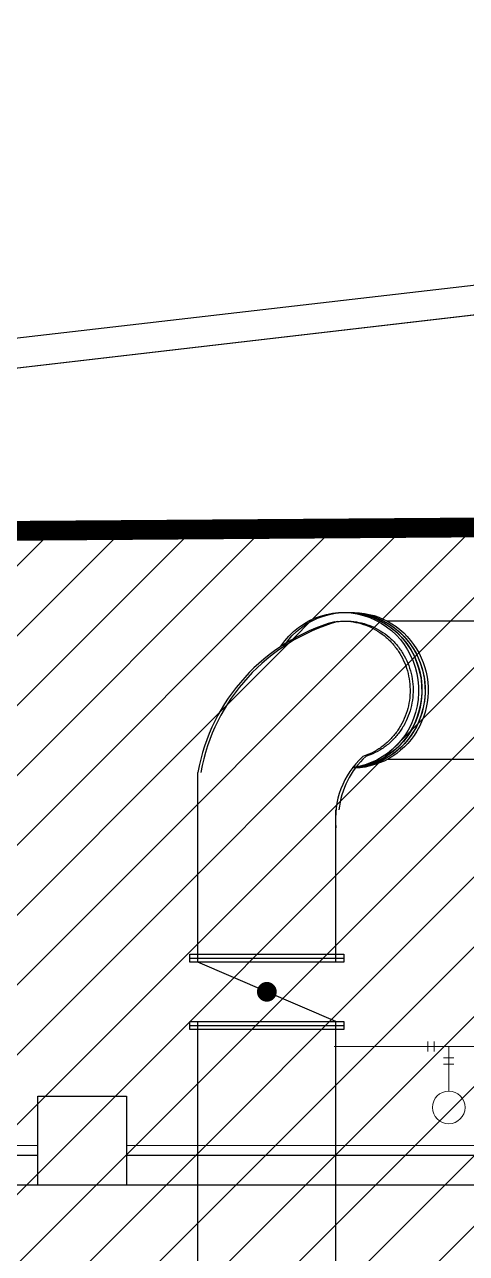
# Model space of a CAD drawing. Header units: inches. Extents: x 65856 to 131389, y 84027 to 134980.
# Drawn here: x 117470 to 119708, y 127765 to 133987 of the extents above; entities that cross this region are included whole.
import ezdxf

# ---------------------------------------------------------------- set-up
doc = ezdxf.new("R2010")
doc.units = ezdxf.units.IN
doc.header["$MEASUREMENT"] = 0
doc.linetypes.add('CENTER', pattern=[2, 1.25, -0.25, 0.25, -0.25])
doc.linetypes.add('HIDDEN', pattern=[0.375, 0.25, -0.125])
for name, color, linetype in [('71-12459_XREF-T-BLK_A1$0$BORDER', 6, 'Continuous'), ('M-HVAC-EQPM-NEW', 5, 'Continuous'), ('M-X-BKGD', 8, 'Continuous'), ('PIPE FLOOR PLAN', 252, 'Continuous')]:
    doc.layers.add(name, color=color, linetype=linetype)
doc.layers.add('DIM', color=251, linetype='Continuous', lineweight=0)

# ---------------------------------------------------------------- blocks, each defined once
blk = doc.blocks.new('123')
at = {"layer": 'PIPE FLOOR PLAN', "color": 8}
for p, q in [((-747981.2, -1049571), (-744963.5, -1075616.2)), ((-747830.2, -1049571), (-744795.1, -1075766.2)), ((-747830.2, -1049571), (-744795.1, -1075766.2)), ((-750670.9, -1072676.2), (-750670.9, -1054126.2)), ((-750670.9, -1072676.2), (-750670.9, -1054126.2)), ((-750520.9, -1062176.2), (-750520.9, -1059126.2)), ((-750520.9, -1062176.2), (-750520.9, -1059126.2)), ((-746532.4, -1062075.1), (-746215.9, -1064806.9)), ((-750520.9, -1065676.2), (-750520.9, -1062626.2)), ((-750520.9, -1065676.2), (-750520.9, -1062626.2))]:
    blk.add_line(p, q, dxfattribs=at)
blk.add_lwpolyline([(-750220.9, -1062176.2), (-750220.9, -1062626.2), (-750670.9, -1062626.2), (-750670.9, -1062176.2)], close=True, dxfattribs=at)
blk.add_lwpolyline([(-750220.9, -1062176.2), (-750220.9, -1062626.2), (-750670.9, -1062626.2), (-750670.9, -1062176.2)], close=True, dxfattribs=at)
blk = doc.blocks.new('PT-PA')
at = {"layer": 'DIM', "color": 2}
for p, q in [((175464.7, 21566.2), (175464.7, 20729.8)), ((175490.3, 21091.7), (175439.1, 21091.7)), ((175490.3, 21058.6), (175439.1, 21058.6)), ((175464.7, 20985.6), (175239.3, 20985.6)), ((175375.4, 21011.8), (175375.4, 20960.5)), ((175408.5, 21011.8), (175408.5, 20960.5)), ((175490.3, 20835.9), (175439.1, 20835.9)), ((175490.3, 20802.8), (175439.1, 20802.8)), ((175464.7, 20729.8), (175239.3, 20729.8)), ((175375.4, 20755.9), (175375.4, 20704.7)), ((175408.5, 20755.9), (175408.5, 20704.7))]:
    blk.add_line(p, q, dxfattribs=at)
for centre in [(175156.7, 20985.6), (175156.7, 20729.8)]:
    blk.add_circle(centre, 82.6, dxfattribs=at)

msp = doc.modelspace()

# ---------------------------------------------------------------- hatches: boundary and pattern name
at = {"layer": 'M-HVAC-EQPM-NEW'}
h = msp.add_hatch(dxfattribs=at)
h.set_pattern_fill('ANSI31', color=8, scale=2000)
h.set_pattern_definition([(45, (-70994.24, -76625.33), (-176.7767, 176.7767), [])])
h.paths.add_polyline_path([(113332, 131393.6), (128502.5, 131504.6), (128502.5, 129876.2), (128492, 120500.8), (113321.5, 120389.9)])

# ---------------------------------------------------------------- linework, layer by layer
at = {"layer": '71-12459_XREF-T-BLK_A1$0$BORDER', "color": 1, "linetype": 'HIDDEN', "ltscale": 30, "const_width": 100, "flags": 128}
msp.add_lwpolyline([(113332, 131393.6), (128502.5, 131504.6), (128502.5, 129876.2), (128502.5, 129876.2), (128492, 120500.8), (113321.5, 120389.9)], close=True, dxfattribs=at)
at = {"layer": 'M-X-BKGD', "color": 8, "linetype": 'Continuous', "lineweight": 0, "ltscale": 10}
msp.add_line((117435.7, 132249.3), (120167.5, 132565.8), dxfattribs=at)
at = {"layer": 'M-X-BKGD', "color": 252}
for p, q in [((119939.7, 130966.2), (119307.1, 130966.2)), ((119970.4, 130266.2), (119307.1, 130266.2))]:
    msp.add_line(p, q, dxfattribs=at)
at = {"layer": 'M-X-BKGD', "color": 252, "linetype": 'Continuous', "ltscale": 10}
for p, q in [((118346.8, 129239.5), (118346.8, 130200.1)), ((119046.8, 129239.5), (119046.8, 130010.5))]:
    msp.add_line(p, q, dxfattribs=at)
at = {"layer": 'M-X-BKGD', "color": 8, "linetype": 'Continuous', "ltscale": 3.5}
for p, q in [((118306.8, 129259.5), (119086.8, 129259.5)), ((118306.8, 128919.5), (119086.8, 128919.5))]:
    msp.add_line(p, q, dxfattribs=at)
at = {"layer": 'M-X-BKGD', "color": 8, "linetype": 'Continuous'}
msp.add_line((119046.8, 128939.5), (118346.8, 129239.5), dxfattribs=at)
at = {"layer": 'M-X-BKGD', "color": 8, "linetype": 'Continuous', "ltscale": 10}
for p, q in [((118346.8, 127907.1), (118346.8, 128939.5)), ((118346.8, 127103), (118346.8, 128939.5)), ((118346.8, 127103), (118346.8, 128939.5)), ((119046.8, 127907.1), (119046.8, 128939.5)), ((119046.8, 127103), (119046.8, 128939.5)), ((119046.8, 127103), (119046.8, 128939.5))]:
    msp.add_line(p, q, dxfattribs=at)
at = {"layer": 'M-X-BKGD', "color": 8, "linetype": 'Continuous', "ltscale": 3.5}
for points in [[(118306.8, 129239.5), (118306.8, 129279.5), (119086.8, 129279.5), (119086.8, 129239.5)], [(118306.8, 128899.5), (118306.8, 128939.5), (119086.8, 128939.5), (119086.8, 128899.5)]]:
    msp.add_lwpolyline(points, close=True, dxfattribs=at)
at = {"layer": 'M-X-BKGD', "color": 8, "linetype": 'CENTER', "const_width": 50}
msp.add_lwpolyline([(118696.8, 129064.5, 1), (118696.8, 129114.5, 1)], format="xyb", close=True, dxfattribs=at)
at = {"layer": 'M-X-BKGD', "color": 8, "linetype": 'Continuous', "lineweight": 0, "ltscale": 10}
for points in [[(117536.8, 128110.8), (117986.8, 128110.8), (117986.8, 128560.8), (117536.8, 128560.8)], [(128036.8, 104560.8), (109486.8, 104560.8), (109486.8, 128110.8), (128036.8, 128110.8)]]:
    msp.add_lwpolyline(points, close=True, dxfattribs=at)
for points in [[(114486.8, 128310.8), (117536.8, 128310.8)], [(117986.8, 128310.8), (121036.8, 128310.8)]]:
    msp.add_lwpolyline(points, dxfattribs=at)
at = {"layer": 'M-X-BKGD', "color": 252, "linetype": 'Continuous', "ltscale": 10}
for centre, radius, start, end in [((119307.2, 130024.1), 976.4, 105.81434, 169.6149), ((119322.6, 130024.5), 976.4, 105.81434, 169.6149), ((119473.8, 129965.5), 429.4, 132.74601, 186.01537), ((119489.2, 129965.8), 429.4, 132.74601, 173.98463)]:
    msp.add_arc(centre, radius, start, end, dxfattribs=at)
at = {"layer": 'M-X-BKGD', "color": 252, "linetype": 'Continuous', "ltscale": 3.5, "extrusion": (0, 0, -1)}
for centre, major_axis, start_param, end_param in [((119083.1, 130615.8), (0, -394), 2.172547, 6.157562), ((119098.5, 130616.2), (0, -394), 2.172547, 6.157562), ((119100.2, 130615.8), (0, -394), 3.098894, 6.206289), ((119115.6, 130616.2), (0, -394), 3.098894, 6.206289), ((119115.8, 130615.8), (0, 394), -0.042699, 3.107322), ((119131.2, 130616.2), (0, 394), -0.042699, 3.107322)]:
    msp.add_ellipse(centre, major_axis=major_axis, ratio=0.971603, start_param=start_param, end_param=end_param, dxfattribs=at)
at = {"layer": 'M-X-BKGD', "color": 252}
for points in [[(119041.1, 130963.5), (119046, 130964.2), (119051, 130964.7), (119073.5, 130966.5), (119091.1, 130966.6), (119126.2, 130963.9), (119143.7, 130961.1), (119178, 130952.7), (119194.8, 130947.2), (119227.4, 130933.5), (119243.2, 130925.3), (119273.4, 130906.5), (119287.8, 130895.8), (119314.8, 130872.4), (119327.5, 130859.5), (119350.7, 130832), (119361.2, 130817.3), (119380, 130786.3), (119388.2, 130770), (119402.1, 130736.4), (119407.8, 130719), (119416.4, 130683.5), (119419.4, 130665.4), (119422.6, 130628.9), (119422.8, 130610.5), (119420.4, 130574), (119417.8, 130555.8), (119409.9, 130520.1), (119404.6, 130502.6), (119391.4, 130468.6), (119383.6, 130452.2), (119365.5, 130420.8), (119355.2, 130405.8), (119332.6, 130377.7), (119320.2, 130364.6), (119293.7, 130340.5), (119279.5, 130329.6), (119249.7, 130310.1), (119234.1, 130301.5), (119206.3, 130289.1), (119194.5, 130284.6), (119182.4, 130280.8)], [(119056.5, 130963.9), (119061.4, 130964.5), (119066.4, 130965), (119088.9, 130966.9), (119106.5, 130967), (119141.6, 130964.2), (119159.1, 130961.4), (119193.3, 130953.1), (119210.2, 130947.6), (119242.8, 130933.8), (119258.6, 130925.6), (119288.8, 130906.8), (119303.2, 130896.2), (119330.2, 130872.7), (119342.9, 130859.9), (119366.1, 130832.3), (119376.6, 130817.6), (119395.4, 130786.6), (119403.6, 130770.4), (119417.5, 130736.7), (119423.2, 130719.3), (119431.8, 130683.8), (119434.8, 130665.7), (119437.9, 130629.2), (119438.1, 130610.9), (119435.8, 130574.3), (119433.2, 130556.2), (119425.3, 130520.5), (119420, 130502.9), (119406.8, 130469), (119399, 130452.5), (119380.8, 130421.1), (119370.6, 130406.2), (119348, 130378.1), (119335.6, 130365), (119309.1, 130340.9), (119294.9, 130329.9), (119265.1, 130310.4), (119249.5, 130301.9), (119221.7, 130289.5), (119209.8, 130285), (119197.7, 130281.1)]]:
    msp.add_open_spline(points, degree=3, knots=[-0.124775, -0.124775, -0.124775, -0.124775, -0.0806, -0.0806, 0.075632, 0.075632, 0.231864, 0.231864, 0.388096, 0.388096, 0.544328, 0.544328, 0.70056, 0.70056, 0.856791, 0.856791, 1.013023, 1.013023, 1.169255, 1.169255, 1.325487, 1.325487, 1.481719, 1.481719, 1.637951, 1.637951, 1.794182, 1.794182, 1.950414, 1.950414, 2.106646, 2.106646, 2.262878, 2.262878, 2.41911, 2.41911, 2.575342, 2.575342, 2.731573, 2.731573, 2.843678, 2.843678, 2.843678, 2.843678], dxfattribs=at)

# ---------------------------------------------------------------- block references
at = {"layer": 'M-X-BKGD', "rotation": 90}
msp.add_blockref('123', (-944639.4, 878781.7), dxfattribs=at)
at = {"layer": 'M-X-BKGD', "color": 8, "rotation": 90}
msp.add_blockref('PT-PA', (140603.7, -46652.6), dxfattribs=at)

doc.saveas('drawing.dxf')
